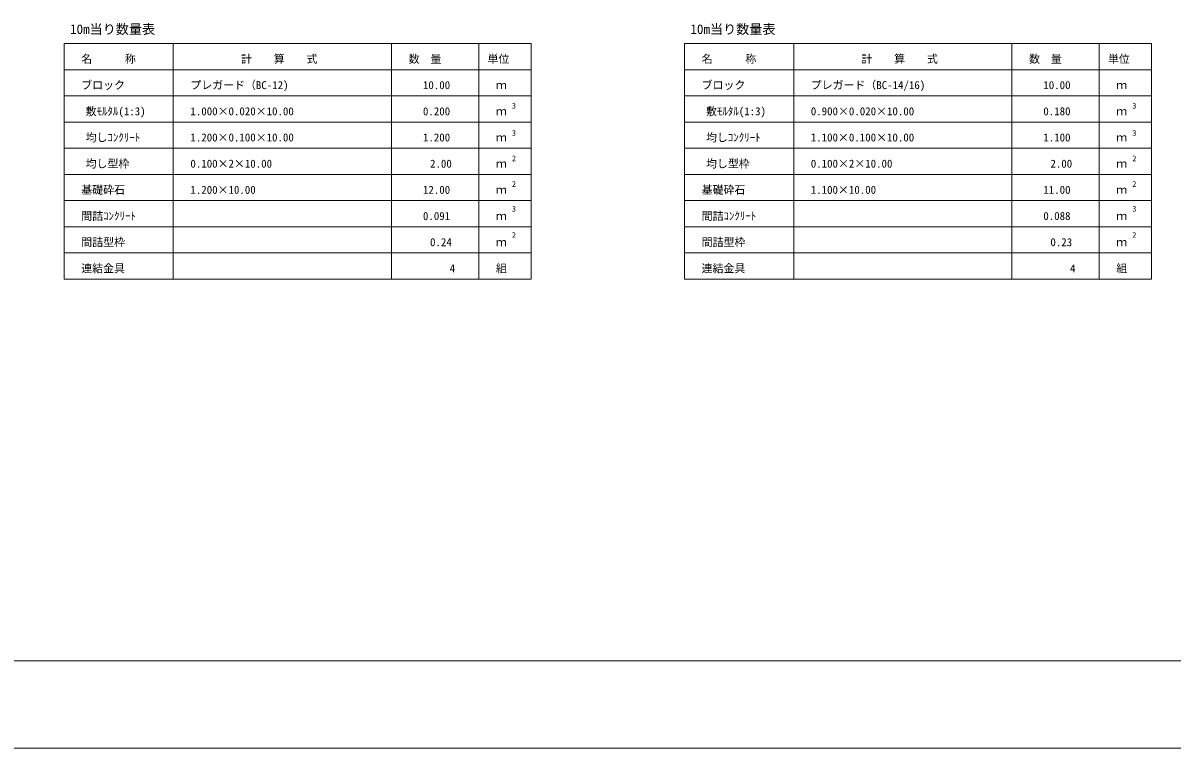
# Model space of a CAD drawing. Units: millimetres on the paper. Extents: x 0 to 841, y 0 to 594.
# Drawn here: x 372.7 to 635.9, y 0 to 166.2 of the extents above; entities that cross this region are included whole.
import ezdxf
from ezdxf.enums import TextEntityAlignment as Align

# ---------------------------------------------------------------- set-up
doc = ezdxf.new("R2010")
doc.units = ezdxf.units.MM
for name, color, linetype, lineweight in [('D-MTR-FRAM（材料表図枠）', 2, 'Continuous', 18), ('D-TTL(外枠）', 2, 'Continuous', 18), ('DEFPOINTS_2', 8, 'Continuous', 18)]:
    doc.layers.add(name, color=color, linetype=linetype, lineweight=lineweight)
doc.layers.add('D-MTR-TXT(文字列）', color=7, linetype='Continuous')
doc.layers.add('D-MTR（材料表タイトル）', color=7, linetype='Continuous')
doc.styles.add('ＭＳ ゴシック', font='')
doc.styles.get('ＭＳ ゴシック').set_extended_font_data('MS Gothic')

msp = doc.modelspace()

# ---------------------------------------------------------------- linework, layer by layer
at = {"layer": 'D-MTR-FRAM（材料表図枠）'}
for p, q in [((382.12, 161.466), (489.12, 161.466)), ((382.12, 107.466), (382.12, 161.466)), ((407.12, 107.466), (407.12, 161.466)), ((457.12, 107.466), (457.12, 161.466)), ((477.12, 107.466), (477.12, 161.466)), ((489.12, 107.466), (489.12, 161.466)), ((524.254, 161.466), (631.254, 161.466)), ((524.254, 107.466), (524.254, 161.466)), ((549.254, 107.466), (549.254, 161.466)), ((599.254, 107.466), (599.254, 161.466)), ((619.254, 107.466), (619.254, 161.466)), ((631.254, 107.466), (631.254, 161.466)), ((382.12, 155.466), (489.12, 155.466)), ((524.254, 155.466), (631.254, 155.466)), ((382.12, 149.466), (489.12, 149.466)), ((524.254, 149.466), (631.254, 149.466)), ((382.12, 143.466), (489.12, 143.466)), ((524.254, 143.466), (631.254, 143.466)), ((382.12, 137.466), (489.12, 137.466)), ((524.254, 137.466), (631.254, 137.466)), ((382.12, 131.466), (489.12, 131.466)), ((524.254, 131.466), (631.254, 131.466)), ((382.12, 125.466), (489.12, 125.466)), ((524.254, 125.466), (631.254, 125.466)), ((382.12, 119.466), (489.12, 119.466)), ((524.254, 119.466), (631.254, 119.466)), ((382.12, 113.466), (489.12, 113.466)), ((524.254, 113.466), (631.254, 113.466)), ((382.12, 107.466), (489.12, 107.466)), ((524.254, 107.466), (631.254, 107.466))]:
    msp.add_line(p, q, dxfattribs=at)
at = {"layer": 'D-TTL(外枠）'}
msp.add_line((818, 20), (23, 20), dxfattribs=at)
at = {"layer": 'DEFPOINTS_2'}
msp.add_line((0, 0), (841, 0), dxfattribs=at)

# ---------------------------------------------------------------- texts
at = {"layer": 'D-MTR-TXT(文字列）', "style": 'ＭＳ ゴシック'}
for s, height, p in [('名\u3000\u3000\u3000称', 1.833, (386.043, 156.466)), ('計\u3000\u3000算\u3000\u3000式', 1.833, (422.648, 156.466)), ('数\u3000量', 1.833, (461.043, 156.466)), ('単位', 1.833, (479.116, 156.466)), ('名\u3000\u3000\u3000称', 1.833, (528.176, 156.466)), ('計\u3000\u3000算\u3000\u3000式', 1.833, (564.782, 156.466)), ('数\u3000量', 1.833, (603.176, 156.466)), ('単位', 1.833, (621.25, 156.466)), ('ブロック', 1.833, (386.043, 150.466)), ('プレガード（BC-12)', 1.833, (411.043, 150.466)), ('10.00', 1.833, (464.318, 150.466)), ('ブロック', 1.833, (528.176, 150.466)), ('プレガード（BC-14/16)', 1.833, (553.176, 150.466)), ('10.00', 1.833, (606.452, 150.466)), ('ｍ', 1.833, (481.043, 150.466)), ('ｍ', 1.833, (623.176, 150.466)), ('3', 1.32, (484.701, 146.128)), ('3', 1.32, (626.834, 146.128)), ('敷ﾓﾙﾀﾙ(1:3)', 1.833, (387.043, 144.466)), ('1.000×0.020×10.00', 1.833, (411.043, 144.466)), ('0.200', 1.833, (464.318, 144.466)), ('ｍ', 1.833, (481.043, 144.466)), ('敷ﾓﾙﾀﾙ(1:3)', 1.833, (529.176, 144.466)), ('0.900×0.020×10.00', 1.833, (553.176, 144.466)), ('0.180', 1.833, (606.452, 144.466)), ('ｍ', 1.833, (623.176, 144.466)), ('均しｺﾝｸﾘｰﾄ', 1.833, (387.043, 138.466)), ('1.200×0.100×10.00', 1.833, (411.043, 138.466)), ('1.200', 1.833, (464.318, 138.466)), ('ｍ', 1.833, (481.043, 138.466)), ('3', 1.32, (484.701, 139.917)), ('均しｺﾝｸﾘｰﾄ', 1.833, (529.176, 138.466)), ('1.100×0.100×10.00', 1.833, (553.176, 138.466)), ('1.100', 1.833, (606.452, 138.466)), ('ｍ', 1.833, (623.176, 138.466)), ('3', 1.32, (626.834, 139.917)), ('均し型枠', 1.833, (387.043, 132.466)), ('0.100×2×10.00', 1.833, (411.043, 132.466)), ('2.00', 1.833, (465.943, 132.466)), ('ｍ', 1.833, (481.043, 132.466)), ('2', 1.32, (484.701, 134.072)), ('均し型枠', 1.833, (529.176, 132.466)), ('0.100×2×10.00', 1.833, (553.176, 132.466)), ('2.00', 1.833, (608.076, 132.466)), ('ｍ', 1.833, (623.176, 132.466)), ('2', 1.32, (626.834, 134.072)), ('基礎砕石', 1.833, (386.043, 126.466)), ('2', 1.32, (484.701, 128.21)), ('基礎砕石', 1.833, (528.176, 126.466)), ('2', 1.32, (626.834, 128.21)), ('1.200×10.00', 1.833, (411.043, 126.466)), ('12.00', 1.833, (464.318, 126.466)), ('ｍ', 1.833, (481.043, 126.466)), ('1.100×10.00', 1.833, (553.176, 126.466)), ('11.00', 1.833, (606.452, 126.466)), ('ｍ', 1.833, (623.176, 126.466)), ('3', 1.32, (484.701, 122.535)), ('3', 1.32, (626.834, 122.535)), ('間詰ｺﾝｸﾘｰﾄ', 1.833, (386.043, 120.466)), ('0.091', 1.833, (464.318, 120.466)), ('ｍ', 1.833, (481.043, 120.466)), ('間詰ｺﾝｸﾘｰﾄ', 1.833, (528.176, 120.466)), ('0.088', 1.833, (606.452, 120.466)), ('ｍ', 1.833, (623.176, 120.466)), ('間詰型枠', 1.833, (386.043, 114.466)), ('0.24', 1.833, (465.943, 114.466)), ('ｍ', 1.833, (481.043, 114.466)), ('2', 1.32, (484.701, 116.535)), ('間詰型枠', 1.833, (528.176, 114.466)), ('0.23', 1.833, (608.076, 114.466)), ('ｍ', 1.833, (623.176, 114.466)), ('2', 1.32, (626.834, 116.535)), ('連結金具', 1.833, (386.043, 108.466)), (' 4', 1.833, (469.191, 108.466)), ('組', 1.833, (481.043, 108.466)), ('連結金具', 1.833, (528.176, 108.466)), (' 4', 1.833, (611.325, 108.466)), ('組', 1.833, (623.176, 108.466))]:
    msp.add_text(s, height=height, dxfattribs=at).set_placement(p, align=Align.BOTTOM_LEFT)
at = {"layer": 'D-MTR（材料表タイトル）', "style": 'ＭＳ ゴシック'}
for p in [(383.462, 162.992), (525.596, 162.992)]:
    msp.add_text('10m当り数量表', height=2.199, dxfattribs=at).set_placement(p, align=Align.BOTTOM_LEFT)

doc.saveas('drawing.dxf')
